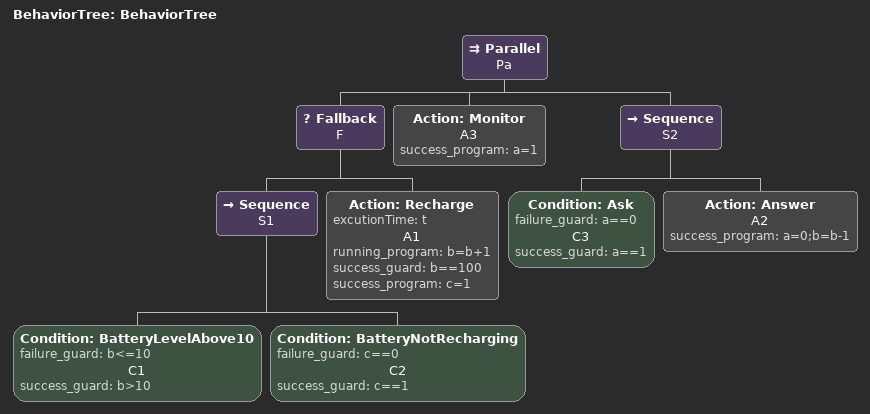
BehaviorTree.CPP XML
<?xml version="1.0"?>
<root _reach_goal="" env="True" expected_execution_time="300" global_vars="var b=5;&#10;var c=1;&#10;var a=1;&#10;#define  t 10;&#10;" main_tree_to_execute="BehaviorTree" specification="#assert BehaviorTree |= G (BatteryLevelAbove10_f  -&gt; X (Recharge_s|| Recharge_f||Recharge_r ) );&#10;">
    <BehaviorTree ID="BehaviorTree">
        <Parallel name="Pa">
            <Fallback name="F">
                <Sequence name="S1">
                    <Condition ID="BatteryLevelAbove10" failure_guard="b&lt;=10" name="C1" success_guard="b&gt;10"/>
                    <Condition ID="BatteryNotRecharging" failure_guard="c==0" name="C2" success_guard=" c==1"/>
                </Sequence>
                <Action ID="Recharge" excutionTime="t" name="A1" running_program="b=b+1" success_guard="b==100" success_program="c=1"/>
            </Fallback>
            <Action ID="Monitor" name="A3" success_program="a=1"/>
            <Sequence name="S2">
                <Condition ID="Ask" failure_guard="a==0" name="C3" success_guard="a==1"/>
                <Action ID="Answer" name="A2" success_program="a=0;b=b-1"/>
            </Sequence>
        </Parallel>
    </BehaviorTree>
</root>
